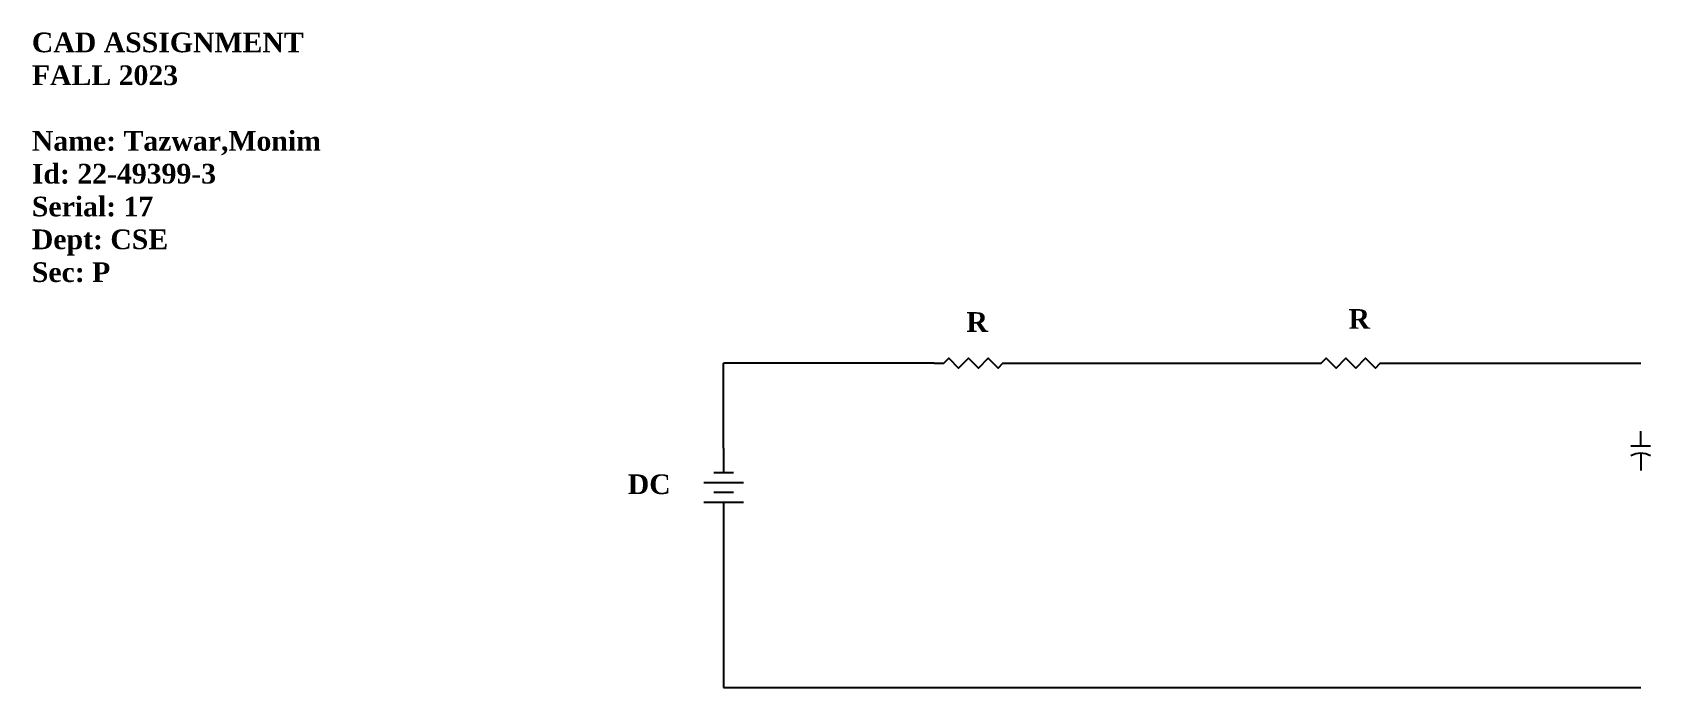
# Model space of a CAD drawing. Header units: inches. Extents: x -95.3 to -78.8, y 44.7 to 51.4.
import ezdxf

# ---------------------------------------------------------------- set-up
doc = ezdxf.new("R2010")
doc.units = ezdxf.units.IN
doc.header["$MEASUREMENT"] = 0

# ---------------------------------------------------------------- blocks, each defined once
blk = doc.blocks.new('Battery')
at = {"color": 7}
for p, q in [((0.175, -0.1), (0.175, 0.1)), ((0.275, -0.1), (0.275, 0.1)), ((0, 0), (0.125, 0)), ((0.125, 0.05), (0.125, -0.05)), ((0.225, 0.05), (0.225, -0.05)), ((0.275, 0), (0.4, 0))]:
    blk.add_line(p, q, dxfattribs=at)
blk = doc.blocks.new('Resistor')
at = {"color": 7}
blk.add_lwpolyline([(0, 0), (0.05, 0), (0.075, 0.025), (0.125, -0.025), (0.175, 0.025), (0.225, -0.025), (0.275, 0.025), (0.325, -0.025), (0.35, 0), (0.4, 0)], dxfattribs=at)
blk = doc.blocks.new('Capacitor')
at = {"color": 7}
for p, q in [((0.15, 0), (0, 0)), ((0.15, -0.1), (0.15, 0.1)), ((0.225, 0), (0.4, 0))]:
    blk.add_line(p, q, dxfattribs=at)
blk.add_arc((0.4375, 0), 0.2125, 151.9275, 208.0725, dxfattribs=at)

msp = doc.modelspace()

# ---------------------------------------------------------------- linework, layer by layer
for p, q in [((-88.265, 47.157), (-88.265, 48.02)), ((-86.128, 48.02), (-88.265, 48.02)), ((-85.328, 48.02), (-82.295, 48.02)), ((-81.495, 48.02), (-78.949, 48.02)), ((-88.265, 46.357), (-88.265, 44.724)), ((-88.265, 44.724), (-78.949, 44.724))]:
    msp.add_line(p, q)

# ---------------------------------------------------------------- block references
at = {"xscale": 2, "yscale": 2, "zscale": 2}
for p in [(-86.128, 48.02), (-82.295, 48.02)]:
    msp.add_blockref('Resistor', p, dxfattribs=at)
at = {"rotation": 270}
msp.add_blockref('Capacitor', (-78.949, 47.329), dxfattribs=at)
at = {"xscale": 2, "yscale": 2, "zscale": 2, "rotation": 270}
msp.add_blockref('Battery', (-88.265, 47.157), dxfattribs=at)

# ---------------------------------------------------------------- texts
at = {"char_height": 0.2, "attachment_point": 1}
for s, insert in [('{\\fTimes New Roman|b1|i0|c0|p18;\\C1;CAD ASSIGNMENT \\PFALL 2023\\P\\PName: Tazwar,Monim \\PId: 22-49399-3\\PSerial: 17\\PDept: CSE\\PSec: P}', (-95.292, 51.378)), ('{\\fTimes New Roman|b1|i0|c0|p18;R}', (-85.799, 48.538)), ('{\\fTimes New Roman|b1|i0|c0|p18;R}', (-81.918, 48.569)), ('{\\fTimes New Roman|b1|i0|c0|p18;DC}', (-89.239, 46.89))]:
    msp.add_mtext(s, dxfattribs=dict(at, insert=insert))

doc.saveas('drawing.dxf')
